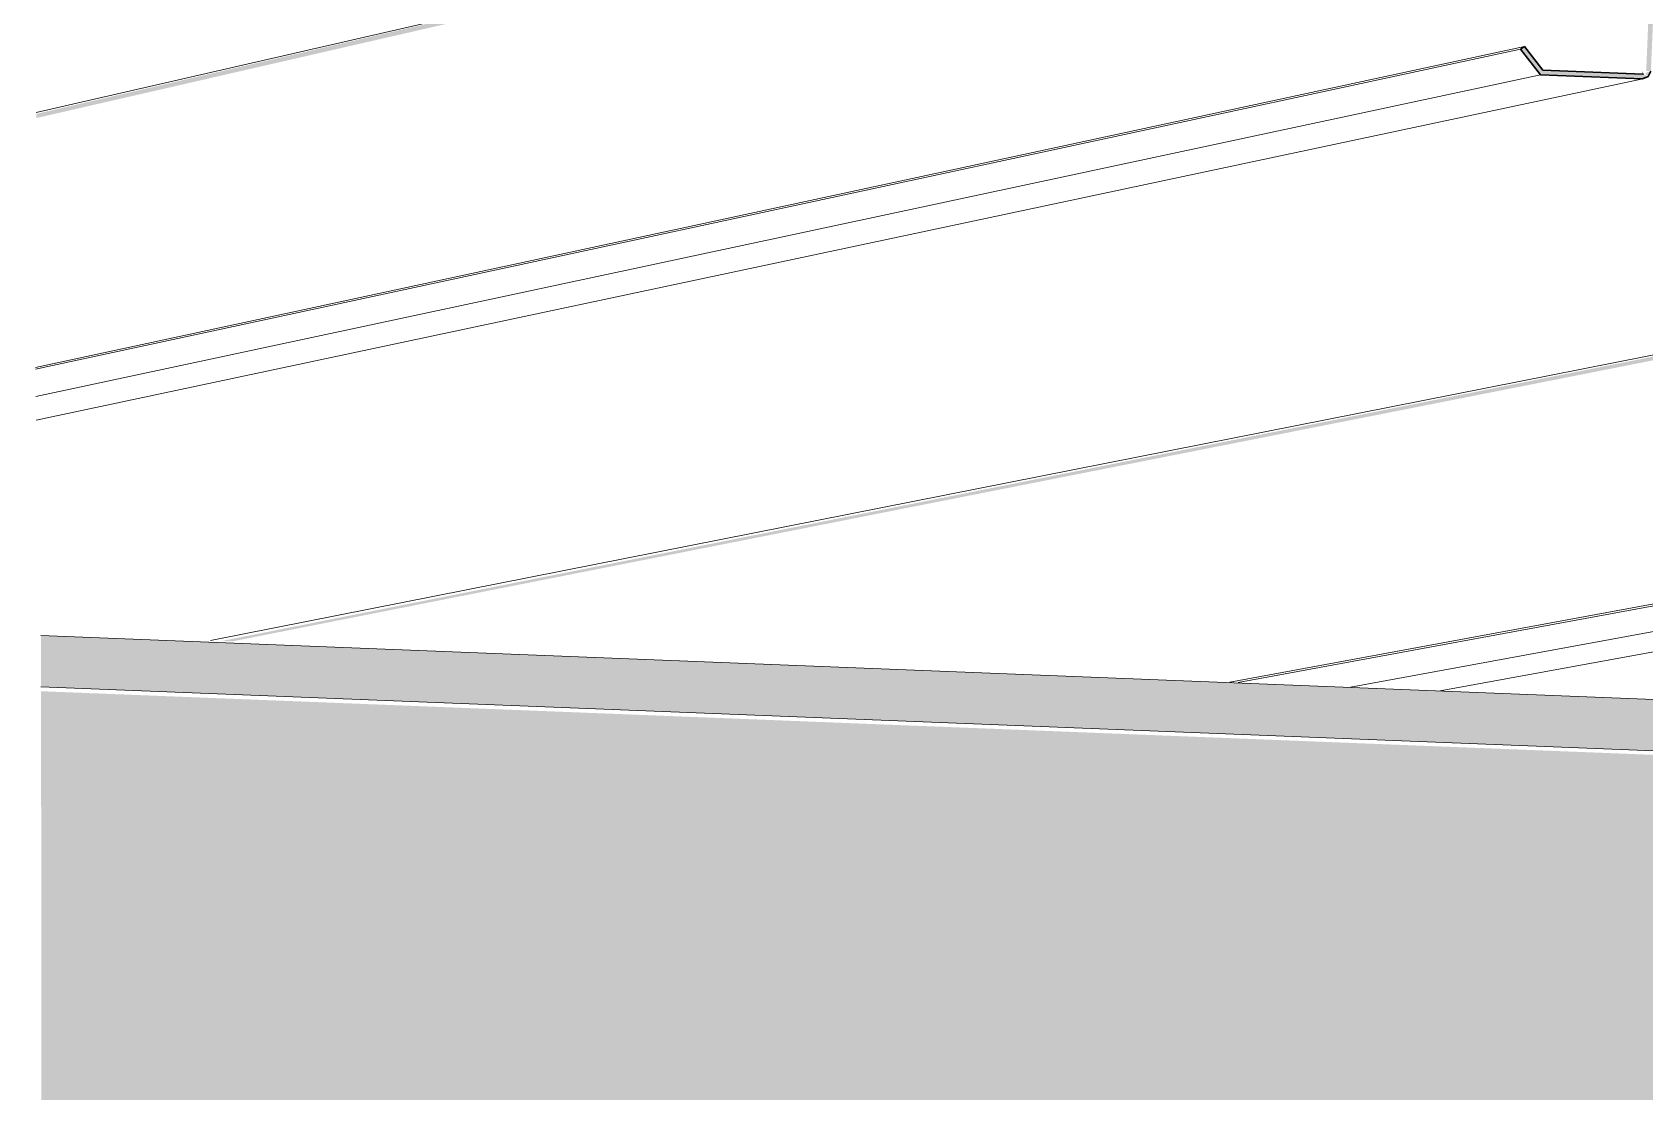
# Model space of a CAD drawing. Header units: inches. Extents: x 27328 to 52026, y -4075 to 4147.
# Drawn here: x 49626.9762 to 49626.99917, y 60.04384 to 60.05893 of the extents above; entities that cross this region are included whole.
import ezdxf

# ---------------------------------------------------------------- set-up
doc = ezdxf.new("R2010")
doc.units = ezdxf.units.IN
doc.header["$MEASUREMENT"] = 0
doc.layers.add('S-BEAM', color=12, linetype='Continuous', lineweight=9)

msp = doc.modelspace()

# ---------------------------------------------------------------- hatches: boundary and pattern name
at = {"layer": 'S-BEAM'}
for points in [[(49626.97626, 60.05771), (49626.99939, 60.06302), (49626.999427, 60.063099), (49626.99951, 60.06313), (49626.97626, 60.057769), (49626.97626, 60.057725)], [(49626.979045, 60.050255), (49627.036297, 60.061576), (49627.036335, 60.061656), (49627.036418, 60.061686), (49626.9789, 60.050261)], [(49626.999147, 60.058337), (49626.999142, 60.058371), (49626.999142, 60.058337)]]:
    msp.add_hatch(color=256, dxfattribs=at).paths.add_polyline_path(points, flags=0)
h = msp.add_hatch(color=256, dxfattribs=at)
h.paths.add_polyline_path([(49626.999142, 60.05827), (49626.999225, 60.058301), (49626.999147, 60.058337), (49626.997722, 60.058393), (49626.997459, 60.058729), (49626.997406, 60.058689), (49626.997688, 60.058327), (49626.998915, 60.058279)], flags=0)
h.paths.add_polyline_path([(49626.999225, 60.058301), (49626.999262, 60.05838), (49626.99918, 60.05835)], flags=0)
h.paths.add_polyline_path([(49626.999427, 60.063099), (49626.999505, 60.063063), (49627.00093, 60.063008), (49627.001192, 60.062671), (49627.001246, 60.062712), (49627.000964, 60.063073), (49626.99951, 60.06313)], flags=0)
h.paths.add_polyline_path([(49626.99939, 60.06302), (49626.999472, 60.06305), (49626.999427, 60.063099)], flags=0)
h.paths.add_polyline_path([(49626.999262, 60.05838), (49626.999457, 60.063018), (49626.99939, 60.06302), (49626.999195, 60.058382)], flags=0)
h = msp.add_hatch(color=256, dxfattribs=at)
h.paths.add_polyline_path([(49627.103551, 60.044569), (49627.103582, 60.045301), (49627.090929, 60.045802), (49627.090929, 60.045069), (49627.101816, 60.044637)], flags=0)
h.paths.add_polyline_path([(49627.074666, 60.045713), (49627.075005, 60.046432), (49626.976325, 60.050338), (49626.976326, 60.049607), (49627.074143, 60.045733)], flags=0)
h.paths.add_polyline_path([(49626.944988, 60.050849), (49626.945511, 60.051557), (49626.926612, 60.052306), (49626.926612, 60.051576), (49626.944976, 60.050849)], flags=0)
h.paths.add_polyline_path([(49626.914352, 60.052062), (49626.914352, 60.052791), (49626.907645, 60.053047), (49626.907645, 60.052328), (49626.914352, 60.052062)], flags=0)
h.paths.add_polyline_path([(49626.904027, 60.052471), (49626.906221, 60.053113), (49626.880611, 60.054126), (49626.880611, 60.053398), (49626.90303, 60.05251)], flags=0)
h = msp.add_hatch(color=256, dxfattribs=at)
h.paths.add_polyline_path([(49627.103086, 60.044038), (49627.103168, 60.044431), (49627.103222, 60.044501), (49627.103257, 60.044534), (49627.090931, 60.04499), (49627.090932, 60.044519), (49627.101819, 60.044088)], flags=0)
h.paths.add_polyline_path([(49627.074396, 60.045174), (49627.074644, 60.045667), (49626.976326, 60.049546), (49626.976328, 60.04906), (49627.074145, 60.045184)], flags=0)
h.paths.add_polyline_path([(49626.944546, 60.050319), (49626.944956, 60.050804), (49626.926613, 60.051522), (49626.926614, 60.05103), (49626.944433, 60.050324)], flags=0)
h.paths.add_polyline_path([(49626.914354, 60.051516), (49626.914353, 60.052016), (49626.907646, 60.052277), (49626.907646, 60.051782), (49626.914353, 60.051516)], flags=0)
h.paths.add_polyline_path([(49626.902384, 60.05199), (49626.903889, 60.05243), (49626.880612, 60.053348), (49626.880626, 60.053185), (49626.880833, 60.052844), (49626.901804, 60.052013)], flags=0)
h = msp.add_hatch(color=256, dxfattribs=at)
h.paths.add_polyline_path([(49627.090956, 60.03525), (49627.102716, 60.035283), (49627.103086, 60.044038), (49627.090932, 60.044501), (49627.090956, 60.035251)], flags=0)
h.paths.add_polyline_path([(49627.013221, 60.03906), (49627.064623, 60.03916), (49627.066067, 60.039274), (49627.067918, 60.039722), (49627.069773, 60.040515), (49627.070786, 60.041155), (49627.071765, 60.041912), (49627.073052, 60.043188), (49627.074182, 60.044753), (49627.074396, 60.045174), (49626.976327, 60.04906), (49626.976332, 60.043637), (49626.998907, 60.043634), (49627.002868, 60.043561), (49627.005982, 60.043425), (49627.007127, 60.043323), (49627.008842, 60.043102), (49627.009264, 60.042985), (49627.00998, 60.042701), (49627.010832, 60.042266), (49627.011642, 60.041649), (49627.012478, 60.040667), (49627.013007, 60.03971), (49627.013199, 60.039128)], flags=0)
h.paths.add_polyline_path([(49626.885895, 60.047476), (49626.887049, 60.047505), (49626.902384, 60.05199), (49626.880847, 60.052821), (49626.881639, 60.051566), (49626.88269, 60.050196), (49626.883148, 60.049711), (49626.884166, 60.048752), (49626.885607, 60.047667), (49626.885852, 60.047505)], flags=0)
h.paths.add_polyline_path([(49626.893672, 60.047489), (49626.914354, 60.047522), (49626.914353, 60.051516), (49626.907646, 60.051782), (49626.907612, 60.051616), (49626.907295, 60.051516), (49626.901787, 60.049963), (49626.901926, 60.049847), (49626.901883, 60.049796), (49626.893728, 60.047505)], flags=0)
h.paths.add_polyline_path([(49626.926614, 60.047542), (49626.94132, 60.04757), (49626.942518, 60.048388), (49626.944035, 60.049741), (49626.944546, 60.050319), (49626.926614, 60.05103), (49626.926614, 60.04757)], flags=0)

# ---------------------------------------------------------------- linework, layer by layer
for p, q in [((49626.976259, 60.057788), (49626.999477, 60.063126)), ((49626.978739, 60.050267), (49627.036389, 60.061683)), ((49626.976249, 60.054159), (49626.997459, 60.058729)), ((49626.976249, 60.054132), (49626.997406, 60.058689)), ((49626.976251, 60.053744), (49626.997688, 60.058327)), ((49626.999169, 60.058272), (49626.976258, 60.053405)), ((49626.993263, 60.049673), (49627.034362, 60.05728)), ((49626.993382, 60.049668), (49627.034309, 60.057239)), ((49626.994981, 60.049603), (49627.034591, 60.056878)), ((49627.036072, 60.056822), (49626.99626, 60.049552)), ((49627.075005, 60.046432), (49626.976325, 60.050338)), ((49627.074666, 60.045713), (49626.976325, 60.049607))]:
    msp.add_line(p, q, dxfattribs=at)
at = {"layer": 'S-BEAM', "lineweight": 30}
for p, q in [((49626.997459, 60.058729), (49626.997406, 60.058689)), ((49626.997406, 60.058689), (49626.997688, 60.058327)), ((49626.997722, 60.058393), (49626.997459, 60.058729)), ((49626.997688, 60.058327), (49626.999142, 60.05827)), ((49626.999147, 60.058337), (49626.997722, 60.058393)), ((49626.999157, 60.058338), (49626.999147, 60.058337))]:
    msp.add_line(p, q, dxfattribs=at)
msp.add_polyline3d([(49626.999142, 60.05827, 0), (49626.999225, 60.058301, 0), (49626.999262, 60.05838, 0)], dxfattribs=at)

doc.saveas('drawing.dxf')
